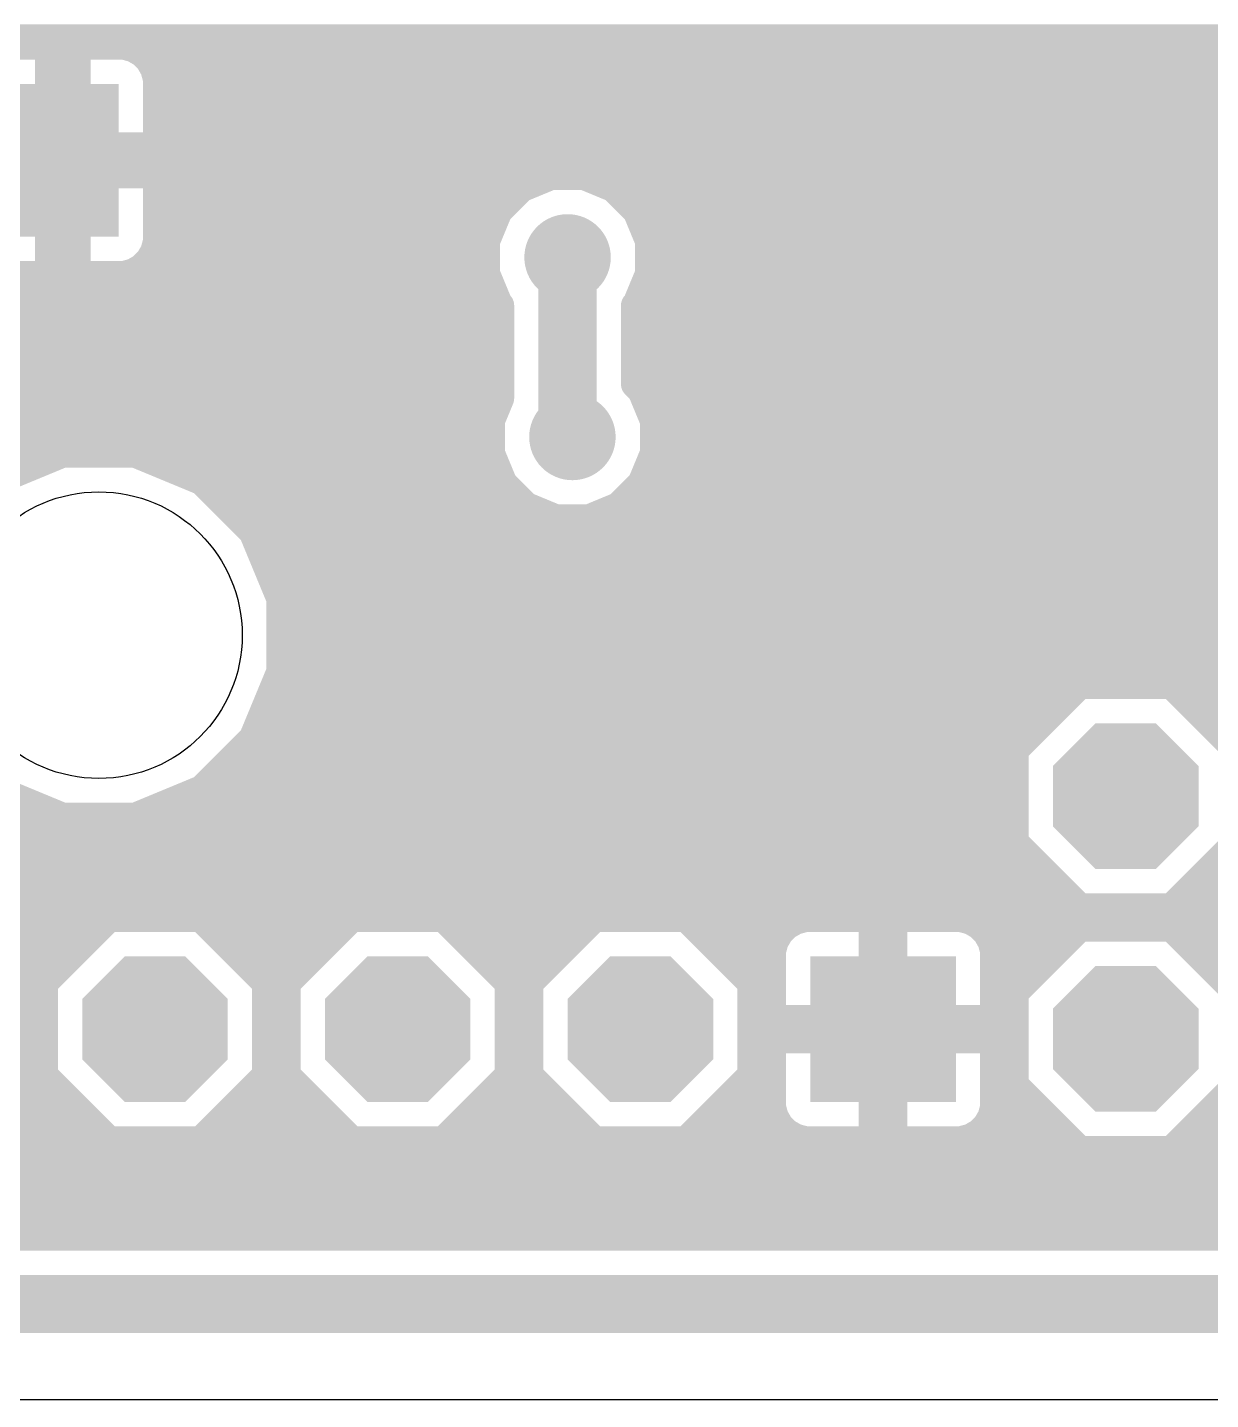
# Model space of a CAD drawing. Extents: x 0 to 81, y 1 to 51.1.
# Drawn here: x 23.25 to 35.63, y 1 to 15.36 of the extents above; entities that cross this region are included whole.
import ezdxf

# ---------------------------------------------------------------- set-up
doc = ezdxf.new("R2010")
doc.units = 0
for name, color, linetype in [('16', 175, 'CONTINUOUS'), ('17', 82, 'CONTINUOUS'), ('18', 82, 'CONTINUOUS'), ('20', 7, 'CONTINUOUS')]:
    doc.layers.add(name, color=color, linetype=linetype)

# ---------------------------------------------------------------- blocks, each defined once
blk = doc.blocks.new('OCTAGONP')
at = {"const_width": 0.5}
blk.add_lwpolyline([(-0.25, -0.1036), (-0.25, 0.1036), (-0.1036, 0.25), (0.1036, 0.25), (0.25, 0.1036), (0.25, -0.1036), (0.1036, -0.25), (-0.1036, -0.25), (-0.25, -0.1036), (-0.25, 0.1036)], dxfattribs=at)
blk = doc.blocks.new('RECT')
blk.add_solid([(-0.5, -0.5), (0.5, -0.5), (-0.5, 0.5), (0.5, 0.5)])
blk = doc.blocks.new('SQUAREP')
blk.add_solid([(-0.5, -0.5), (0.5, -0.5), (-0.5, 0.5), (0.5, 0.5)])
blk = doc.blocks.new('ROUNDV')
at = {"const_width": 0.5}
blk.add_lwpolyline([(0, -0.25, 1), (0, 0.25, 1), (0, -0.25)], format="xyb", dxfattribs=at)

msp = doc.modelspace()

# ---------------------------------------------------------------- linework, layer by layer
at = {"layer": '16'}
for points, const_width in [([(0.4064, 15.24), (36.5421, 15.24)], 0.3048), ([(23.4823, 15.1765), (22.9843, 15.1765)], 0.3048), ([(23.4823, 14.1097), (23.4823, 15.1765)], 0.3048), ([(24.2597, 15.1765), (23.7617, 15.1765)], 0.3048), ([(23.7617, 15.1765), (23.7617, 14.1097)], 0.3048), ([(24.3631, 15.1488), (24.2597, 15.1765)], 0.3048), ([(24.4557, 15.0953), (24.3631, 15.1488)], 0.3048), ([(24.5314, 15.0196), (24.4557, 15.0953)], 0.3048), ([(23.4823, 14.9352), (23.7617, 14.9352)], 0.3048), ([(24.5849, 14.927), (24.5314, 15.0196)], 0.3048), ([(24.5801, 14.9352), (36.7988, 14.9352)], 0.3048), ([(24.6126, 14.8236), (24.5849, 14.927)], 0.3048), ([(24.6126, 14.1097), (24.6126, 14.8236)], 0.3048), ([(23.4823, 14.6304), (23.7617, 14.6304)], 0.3048), ([(24.6126, 14.6304), (46.101, 14.6304)], 0.3048), ([(23.4823, 14.3256), (23.7617, 14.3256)], 0.3048), ([(24.6126, 14.3256), (46.0629, 14.3256)], 0.3048), ([(23.7617, 14.1097), (23.4823, 14.1097)], 0.3048), ([(23.7617, 13.8303), (23.7617, 14.1097)], 0.3048), ([(23.7617, 14.1097), (24.6126, 14.1097)], 0.3048), ([(23.7617, 14.0208), (46.1849, 14.0208)], 0.3048), ([(23.4823, 12.7635), (23.4823, 13.8303)], 0.3048), ([(23.4823, 13.8303), (23.7617, 13.8303)], 0.3048), ([(23.7617, 13.8303), (23.7617, 12.7635)], 0.3048), ([(24.6126, 13.8303), (23.7617, 13.8303)], 0.3048), ([(24.6126, 13.1164), (24.6126, 13.8303)], 0.3048), ([(28.7344, 13.8128), (28.4187, 13.6821)], 0.3048), ([(29.076, 13.8128), (28.7344, 13.8128)], 0.3048), ([(29.3917, 13.6821), (29.076, 13.8128)], 0.3048), ([(23.4823, 13.716), (23.7617, 13.716)], 0.3048), ([(24.6126, 13.716), (28.5007, 13.716)], 0.3048), ([(28.4187, 13.6821), (28.1771, 13.4405)], 0.3048), ([(29.3097, 13.716), (46.3216, 13.716)], 0.3048), ([(29.6333, 13.4405), (29.3917, 13.6821)], 0.3048), ([(23.4823, 13.4112), (23.7617, 13.4112)], 0.3048), ([(24.6126, 13.4112), (28.165, 13.4112)], 0.3048), ([(28.1771, 13.4405), (28.0464, 13.1248)], 0.3048), ([(29.764, 13.1248), (29.6333, 13.4405)], 0.3048), ([(29.6454, 13.4112), (46.3296, 13.4112)], 0.3048), ([(23.4823, 13.1064), (23.7617, 13.1064)], 0.3048), ([(24.5849, 13.013), (24.6126, 13.1164)], 0.3048), ([(24.6099, 13.1064), (28.0464, 13.1064)], 0.3048), ([(28.0464, 13.1248), (28.0464, 12.7832)], 0.3048), ([(28.9052, 11.1252), (28.9052, 12.954)], 0.6096), ([(29.764, 12.7832), (29.764, 13.1248)], 0.3048), ([(29.764, 13.1064), (46.3973, 13.1064)], 0.3048), ([(24.4557, 12.8447), (24.5314, 12.9204)], 0.3048), ([(24.5314, 12.9204), (24.5849, 13.013)], 0.3048), ([(23.4823, 12.8016), (23.7617, 12.8016)], 0.3048), ([(24.2597, 12.7635), (24.3631, 12.7912)], 0.3048), ([(24.3631, 12.7912), (24.4557, 12.8447)], 0.3048), ([(24.3811, 12.8016), (28.0464, 12.8016)], 0.3048), ([(28.0464, 12.7832), (28.1771, 12.4675)], 0.3048), ([(29.6333, 12.4675), (29.764, 12.7832)], 0.3048), ([(29.764, 12.8016), (46.654, 12.8016)], 0.3048), ([(22.9843, 12.7635), (23.4823, 12.7635)], 0.3048), ([(23.7617, 12.7635), (24.2597, 12.7635)], 0.3048), ([(21.0862, 12.4968), (28.165, 12.4968)], 0.3048), ([(29.6454, 12.4968), (54.3637, 12.4968)], 0.3048), ([(28.1771, 12.4675), (28.194, 12.4507)], 0.3048), ([(28.194, 12.4507), (28.194, 11.4789)], 0.3048), ([(29.6164, 12.4507), (29.6333, 12.4675)], 0.3048), ([(29.6164, 11.6285), (29.6164, 12.4507)], 0.3048), ([(7.4676, 12.192), (28.194, 12.192)], 0.3048), ([(29.6164, 12.192), (54.0589, 12.192)], 0.3048), ([(7.4436, 11.8872), (28.194, 11.8872)], 0.3048), ([(29.6164, 11.8872), (53.7541, 11.8872)], 0.3048), ([(29.6841, 11.5609), (29.6164, 11.6285)], 0.3048), ([(7.1388, 11.5824), (28.194, 11.5824)], 0.3048), ([(29.6625, 11.5824), (53.4493, 11.5824)], 0.3048), ([(29.8148, 11.2452), (29.6841, 11.5609)], 0.3048), ([(28.194, 11.4789), (28.0972, 11.2452)], 0.3048), ([(14.2292, 11.2776), (28.1106, 11.2776)], 0.3048), ([(28.0972, 11.2452), (28.0972, 10.9036)], 0.3048), ([(28.956, 11.0744), (28.9052, 11.1252)], 0.6096), ([(29.8014, 11.2776), (53.1445, 11.2776)], 0.3048), ([(29.8148, 10.9036), (29.8148, 11.2452)], 0.3048), ([(14.5644, 10.9728), (28.0972, 10.9728)], 0.3048), ([(23.6208, 10.9064), (22.9201, 10.6162)], 0.3048), ([(24.3792, 10.9064), (23.6208, 10.9064)], 0.3048), ([(25.0799, 10.6162), (24.3792, 10.9064)], 0.3048), ([(29.8148, 10.9728), (52.7203, 10.9728)], 0.3048), ([(28.0972, 10.9036), (28.2279, 10.5879)], 0.3048), ([(29.6841, 10.5879), (29.8148, 10.9036)], 0.3048), ([(24.9548, 10.668), (28.1948, 10.668)], 0.3048), ([(29.7172, 10.668), (52.3619, 10.668)], 0.3048), ([(25.6162, 10.0799), (25.0799, 10.6162)], 0.3048), ([(28.2279, 10.5879), (28.4695, 10.3463)], 0.3048), ([(29.4425, 10.3463), (29.6841, 10.5879)], 0.3048), ([(25.3329, 10.3632), (28.4527, 10.3632)], 0.3048), ([(28.4695, 10.3463), (28.7852, 10.2156)], 0.3048), ([(29.1268, 10.2156), (29.4425, 10.3463)], 0.3048), ([(29.4593, 10.3632), (52.2732, 10.3632)], 0.3048), ([(28.7852, 10.2156), (29.1268, 10.2156)], 0.3048), ([(25.9064, 9.3792), (25.6162, 10.0799)], 0.3048), ([(25.6251, 10.0584), (52.3198, 10.0584)], 0.3048), ([(25.7513, 9.7536), (52.5374, 9.7536)], 0.3048), ([(25.8776, 9.4488), (55.9054, 9.4488)], 0.3048), ([(25.9064, 8.6208), (25.9064, 9.3792)], 0.3048), ([(25.9064, 9.144), (55.9054, 9.144)], 0.3048), ([(25.9064, 8.8392), (55.9054, 8.8392)], 0.3048), ([(25.6162, 7.9201), (25.9064, 8.6208)], 0.3048), ([(25.8706, 8.5344), (55.9054, 8.5344)], 0.3048), ([(34.2632, 8.4836), (33.5788, 7.7992)], 0.3048), ([(35.2312, 8.4836), (34.2632, 8.4836)], 0.3048), ([(35.9156, 7.7992), (35.2312, 8.4836)], 0.3048), ([(25.7444, 8.2296), (34.0092, 8.2296)], 0.3048), ([(35.4852, 8.2296), (36.5492, 8.2296)], 0.3048), ([(25.0799, 7.3838), (25.6162, 7.9201)], 0.3048), ([(25.6181, 7.9248), (33.7044, 7.9248)], 0.3048), ([(33.5788, 7.7992), (33.5788, 6.8312)], 0.3048), ([(25.3161, 7.62), (33.5788, 7.62)], 0.3048), ([(22.9201, 7.3838), (23.6208, 7.0936)], 0.3048), ([(24.3792, 7.0936), (25.0799, 7.3838)], 0.3048), ([(24.9142, 7.3152), (33.5788, 7.3152)], 0.3048), ([(23.6208, 7.0936), (24.3792, 7.0936)], 0.3048), ([(15.4358, 7.0104), (33.5788, 7.0104)], 0.3048), ([(33.5788, 6.8312), (34.2632, 6.1468)], 0.3048), ([(35.2312, 6.1468), (35.9156, 6.8312)], 0.3048), ([(15.4827, 6.7056), (33.7044, 6.7056)], 0.3048), ([(15.6803, 6.4008), (34.0092, 6.4008)], 0.3048), ([(35.4852, 6.4008), (36.5492, 6.4008)], 0.3048), ([(15.748, 6.096), (65.5828, 6.096)], 0.3048), ([(24.1032, 6.0452), (23.4188, 5.3608)], 0.3048), ([(25.0712, 6.0452), (24.1032, 6.0452)], 0.3048), ([(25.7556, 5.3608), (25.0712, 6.0452)], 0.3048), ([(26.6432, 6.0452), (25.9588, 5.3608)], 0.3048), ([(27.6112, 6.0452), (26.6432, 6.0452)], 0.3048), ([(28.2956, 5.3608), (27.6112, 6.0452)], 0.3048), ([(29.1832, 6.0452), (28.4988, 5.3608)], 0.3048), ([(30.1512, 6.0452), (29.1832, 6.0452)], 0.3048), ([(30.8356, 5.3608), (30.1512, 6.0452)], 0.3048), ([(31.3917, 6.0452), (31.2883, 6.0175)], 0.3048), ([(32.1056, 6.0452), (31.3917, 6.0452)], 0.3048), ([(32.1056, 4.9784), (32.1056, 6.0452)], 0.3048), ([(33.0227, 6.0452), (32.3088, 6.0452)], 0.3048), ([(32.3088, 6.0452), (32.3088, 4.9784)], 0.3048), ([(33.1261, 6.0175), (33.0227, 6.0452)], 0.3048), ([(34.2632, 6.1468), (35.2312, 6.1468)], 0.3048), ([(31.12, 5.8883), (31.0665, 5.7957)], 0.3048), ([(31.1957, 5.964), (31.12, 5.8883)], 0.3048), ([(31.2883, 6.0175), (31.1957, 5.964)], 0.3048), ([(33.2187, 5.964), (33.1261, 6.0175)], 0.3048), ([(33.2944, 5.8883), (33.2187, 5.964)], 0.3048), ([(33.3479, 5.7957), (33.2944, 5.8883)], 0.3048), ([(34.2632, 5.9436), (33.5788, 5.2592)], 0.3048), ([(35.2312, 5.9436), (34.2632, 5.9436)], 0.3048), ([(35.9156, 5.2592), (35.2312, 5.9436)], 0.3048), ([(20.7118, 5.7912), (23.8492, 5.7912)], 0.3048), ([(25.3252, 5.7912), (26.3892, 5.7912)], 0.3048), ([(27.8652, 5.7912), (28.9292, 5.7912)], 0.3048), ([(30.4052, 5.7912), (31.0653, 5.7912)], 0.3048), ([(31.0665, 5.7957), (31.0388, 5.6923)], 0.3048), ([(32.1056, 5.7912), (32.3088, 5.7912)], 0.3048), ([(33.3756, 5.6923), (33.3479, 5.7957)], 0.3048), ([(33.3491, 5.7912), (34.1108, 5.7912)], 0.3048), ([(35.3836, 5.7912), (36.6508, 5.7912)], 0.3048), ([(31.0388, 5.6923), (31.0388, 4.9784)], 0.3048), ([(33.3756, 4.9784), (33.3756, 5.6923)], 0.3048), ([(20.9466, 5.4864), (23.5444, 5.4864)], 0.3048), ([(25.63, 5.4864), (26.0844, 5.4864)], 0.3048), ([(28.17, 5.4864), (28.6244, 5.4864)], 0.3048), ([(30.71, 5.4864), (31.0388, 5.4864)], 0.3048), ([(32.1056, 5.4864), (32.3088, 5.4864)], 0.3048), ([(33.3756, 5.4864), (33.806, 5.4864)], 0.3048), ([(35.6884, 5.4864), (36.346, 5.4864)], 0.3048), ([(23.4188, 5.3608), (23.4188, 4.3928)], 0.3048), ([(25.7556, 4.3928), (25.7556, 5.3608)], 0.3048), ([(25.9588, 5.3608), (25.9588, 4.3928)], 0.3048), ([(28.2956, 4.3928), (28.2956, 5.3608)], 0.3048), ([(28.4988, 5.3608), (28.4988, 4.3928)], 0.3048), ([(30.8356, 4.3928), (30.8356, 5.3608)], 0.3048), ([(20.9702, 5.1816), (23.4188, 5.1816)], 0.3048), ([(25.7556, 5.1816), (25.9588, 5.1816)], 0.3048), ([(28.2956, 5.1816), (28.4988, 5.1816)], 0.3048), ([(30.8356, 5.1816), (31.0388, 5.1816)], 0.3048), ([(32.1056, 5.1816), (32.3088, 5.1816)], 0.3048), ([(33.3756, 5.1816), (33.5788, 5.1816)], 0.3048), ([(33.5788, 5.2592), (33.5788, 4.2912)], 0.3048), ([(21.1283, 4.8768), (23.4188, 4.8768)], 0.3048), ([(25.7556, 4.8768), (25.9588, 4.8768)], 0.3048), ([(28.2956, 4.8768), (28.4988, 4.8768)], 0.3048), ([(30.8356, 4.8768), (32.1056, 4.8768)], 0.3048), ([(31.0388, 4.9784), (32.1056, 4.9784)], 0.3048), ([(32.3088, 4.9784), (32.1056, 4.9784)], 0.3048), ([(32.1056, 4.9784), (32.1056, 4.7752)], 0.3048), ([(32.3088, 4.7752), (32.3088, 4.9784)], 0.3048), ([(32.3088, 4.9784), (33.3756, 4.9784)], 0.3048), ([(32.3088, 4.8768), (33.5788, 4.8768)], 0.3048), ([(32.1056, 4.7752), (31.0388, 4.7752)], 0.3048), ([(31.0388, 4.7752), (31.0388, 4.0613)], 0.3048), ([(32.1056, 3.7084), (32.1056, 4.7752)], 0.3048), ([(32.1056, 4.7752), (32.3088, 4.7752)], 0.3048), ([(32.3088, 4.7752), (32.3088, 3.7084)], 0.3048), ([(33.3756, 4.7752), (32.3088, 4.7752)], 0.3048), ([(33.3756, 4.0613), (33.3756, 4.7752)], 0.3048), ([(21.1283, 4.572), (23.4188, 4.572)], 0.3048), ([(25.7556, 4.572), (25.9588, 4.572)], 0.3048), ([(28.2956, 4.572), (28.4988, 4.572)], 0.3048), ([(30.8356, 4.572), (31.0388, 4.572)], 0.3048), ([(32.1056, 4.572), (32.3088, 4.572)], 0.3048), ([(33.3756, 4.572), (33.5788, 4.572)], 0.3048), ([(23.4188, 4.3928), (24.1032, 3.7084)], 0.3048), ([(25.0712, 3.7084), (25.7556, 4.3928)], 0.3048), ([(25.9588, 4.3928), (26.6432, 3.7084)], 0.3048), ([(27.6112, 3.7084), (28.2956, 4.3928)], 0.3048), ([(28.4988, 4.3928), (29.1832, 3.7084)], 0.3048), ([(30.1512, 3.7084), (30.8356, 4.3928)], 0.3048), ([(20.9702, 4.2672), (23.5444, 4.2672)], 0.3048), ([(25.63, 4.2672), (26.0844, 4.2672)], 0.3048), ([(28.17, 4.2672), (28.6244, 4.2672)], 0.3048), ([(30.71, 4.2672), (31.0388, 4.2672)], 0.3048), ([(32.1056, 4.2672), (32.3088, 4.2672)], 0.3048), ([(33.3756, 4.2672), (33.6028, 4.2672)], 0.3048), ([(33.5788, 4.2912), (34.2632, 3.6068)], 0.3048), ([(35.2312, 3.6068), (35.9156, 4.2912)], 0.3048), ([(31.0388, 4.0613), (31.0665, 3.9579)], 0.3048), ([(33.3479, 3.9579), (33.3756, 4.0613)], 0.3048), ([(20.9466, 3.9624), (23.8492, 3.9624)], 0.3048), ([(25.3252, 3.9624), (26.3892, 3.9624)], 0.3048), ([(27.8652, 3.9624), (28.9292, 3.9624)], 0.3048), ([(30.4052, 3.9624), (31.0653, 3.9624)], 0.3048), ([(31.0665, 3.9579), (31.12, 3.8653)], 0.3048), ([(32.1056, 3.9624), (32.3088, 3.9624)], 0.3048), ([(33.2944, 3.8653), (33.3479, 3.9579)], 0.3048), ([(33.3491, 3.9624), (33.9076, 3.9624)], 0.3048), ([(35.5868, 3.9624), (36.4476, 3.9624)], 0.3048), ([(31.12, 3.8653), (31.1957, 3.7896)], 0.3048), ([(31.1957, 3.7896), (31.2883, 3.7361)], 0.3048), ([(31.2883, 3.7361), (31.3917, 3.7084)], 0.3048), ([(33.0227, 3.7084), (33.1261, 3.7361)], 0.3048), ([(33.1261, 3.7361), (33.2187, 3.7896)], 0.3048), ([(33.2187, 3.7896), (33.2944, 3.8653)], 0.3048), ([(20.9466, 3.6576), (34.2124, 3.6576)], 0.3048), ([(24.1032, 3.7084), (25.0712, 3.7084)], 0.3048), ([(26.6432, 3.7084), (27.6112, 3.7084)], 0.3048), ([(29.1832, 3.7084), (30.1512, 3.7084)], 0.3048), ([(31.3917, 3.7084), (32.1056, 3.7084)], 0.3048), ([(32.3088, 3.7084), (33.0227, 3.7084)], 0.3048), ([(34.2632, 3.6068), (35.2312, 3.6068)], 0.3048), ([(35.282, 3.6576), (36.7524, 3.6576)], 0.3048), ([(14.5748, 3.3528), (49.276, 3.3528)], 0.3048), ([(14.5288, 3.048), (49.276, 3.048)], 0.3048), ([(14.5288, 2.7432), (49.276, 2.7432)], 0.3048), ([(49.276, 2.7112), (14.5288, 2.7112)], 0.3048), ([(49.9872, 2), (13.4112, 2)], 0.6096)]:
    msp.add_lwpolyline(points, dxfattribs=dict(at, const_width=const_width))
for points, const_width in [([(23.5585, 15.1765, 1), (23.4061, 15.1765)], 0.1524), ([(23.4823, 15.1003, 1), (23.4823, 15.2527)], 0.1524), ([(23.7617, 15.2527, 1), (23.7617, 15.1003)], 0.1524), ([(23.8379, 15.1765, 1), (23.6855, 15.1765)], 0.1524), ([(24.2794, 15.2501, 1), (24.24, 15.1029)], 0.1524), ([(24.2597, 15.1003, 1), (24.2597, 15.2527)], 0.1524), ([(24.4012, 15.2148, 1), (24.325, 15.0828)], 0.1524), ([(24.3433, 15.0752, 1), (24.3828, 15.2224)], 0.1524), ([(24.5096, 15.1492, 1), (24.4019, 15.0414)], 0.1524), ([(24.4176, 15.0293, 1), (24.4938, 15.1613)], 0.1524), ([(23.4823, 15.0114, 1), (23.4823, 14.859)], 0.1524), ([(23.7617, 14.859, 1), (23.7617, 15.0114)], 0.1524), ([(24.5974, 15.0577, 1), (24.4654, 14.9815)], 0.1524), ([(24.4775, 14.9658, 1), (24.5853, 15.0735)], 0.1524), ([(24.5801, 15.0114, 1), (24.5801, 14.859)], 0.1524), ([(24.6585, 14.9467, 1), (24.5113, 14.9072)], 0.1524), ([(24.5189, 14.8889, 1), (24.6509, 14.9651)], 0.1524), ([(24.6888, 14.8236, 1), (24.5364, 14.8236)], 0.1524), ([(24.539, 14.8039, 1), (24.6862, 14.8433)], 0.1524), ([(23.4823, 14.7066, 1), (23.4823, 14.5542)], 0.1524), ([(23.7617, 14.5542, 1), (23.7617, 14.7066)], 0.1524), ([(24.6126, 14.7066, 1), (24.6126, 14.5542)], 0.1524), ([(23.4823, 14.4018, 1), (23.4823, 14.2494)], 0.1524), ([(23.7617, 14.2494, 1), (23.7617, 14.4018)], 0.1524), ([(24.6126, 14.4018, 1), (24.6126, 14.2494)], 0.1524), ([(23.4823, 14.1859, 1), (23.4823, 14.0335)], 0.1524), ([(23.8379, 14.1097, 1), (23.6855, 14.1097)], 0.1524), ([(23.7617, 14.1859, 1), (23.7617, 14.0335)], 0.1524), ([(23.7617, 14.0335, 1), (23.7617, 14.1859)], 0.1524), ([(24.6126, 14.0335, 1), (24.6126, 14.1859)], 0.1524), ([(23.4061, 14.1097, 1), (23.5585, 14.1097)], 0.1524), ([(23.6855, 14.1097, 1), (23.8379, 14.1097)], 0.1524), ([(23.7617, 14.097, 1), (23.7617, 13.9446)], 0.1524), ([(24.5364, 14.1097, 1), (24.6888, 14.1097)], 0.1524), ([(23.5585, 13.8303, 1), (23.4061, 13.8303)], 0.1524), ([(23.4823, 13.9065, 1), (23.4823, 13.7541)], 0.1524), ([(23.8379, 13.8303, 1), (23.6855, 13.8303)], 0.1524), ([(23.7617, 13.9065, 1), (23.7617, 13.7541)], 0.1524), ([(23.7617, 13.7541, 1), (23.7617, 13.9065)], 0.1524), ([(24.6888, 13.8303, 1), (24.5364, 13.8303)], 0.1524), ([(24.6126, 13.7541, 1), (24.6126, 13.9065)], 0.1524), ([(28.7344, 13.889, 1), (28.7344, 13.7366)], 0.1524), ([(28.7635, 13.7424, 1), (28.7052, 13.8832)], 0.1524), ([(29.1052, 13.8832, 1), (29.0469, 13.7424)], 0.1524), ([(29.076, 13.7366, 1), (29.076, 13.889)], 0.1524), ([(23.4823, 13.7922, 1), (23.4823, 13.6398)], 0.1524), ([(23.6855, 13.8303, 1), (23.8379, 13.8303)], 0.1524), ([(23.7617, 13.6398, 1), (23.7617, 13.7922)], 0.1524), ([(24.6126, 13.7922, 1), (24.6126, 13.6398)], 0.1524), ([(28.3896, 13.7525, 1), (28.4479, 13.6117)], 0.1524), ([(28.4726, 13.6282, 1), (28.3648, 13.7359)], 0.1524), ([(28.5007, 13.6398, 1), (28.5007, 13.7922)], 0.1524), ([(29.3097, 13.7922, 1), (29.3097, 13.6398)], 0.1524), ([(29.4456, 13.7359, 1), (29.3378, 13.6282)], 0.1524), ([(29.3625, 13.6117, 1), (29.4208, 13.7525)], 0.1524), ([(23.4823, 13.4874, 1), (23.4823, 13.335)], 0.1524), ([(23.7617, 13.335, 1), (23.7617, 13.4874)], 0.1524), ([(24.6126, 13.4874, 1), (24.6126, 13.335)], 0.1524), ([(28.1233, 13.4944, 1), (28.231, 13.3866)], 0.1524), ([(28.2475, 13.4113, 1), (28.1067, 13.4696)], 0.1524), ([(28.165, 13.335, 1), (28.165, 13.4874)], 0.1524), ([(29.7037, 13.4696, 1), (29.5629, 13.4113)], 0.1524), ([(29.6454, 13.4874, 1), (29.6454, 13.335)], 0.1524), ([(29.5794, 13.3866, 1), (29.6871, 13.4944)], 0.1524), ([(23.4823, 13.1826, 1), (23.4823, 13.0302)], 0.1524), ([(23.7617, 13.0302, 1), (23.7617, 13.1826)], 0.1524), ([(24.6099, 13.1826, 1), (24.6099, 13.0302)], 0.1524), ([(24.6862, 13.0967, 1), (24.539, 13.1361)], 0.1524), ([(28.1226, 13.1248, 1), (27.9702, 13.1248)], 0.1524), ([(27.976, 13.154, 1), (28.1168, 13.0957)], 0.1524), ([(28.0464, 13.0302, 1), (28.0464, 13.1826)], 0.1524), ([(29.0576, 12.954, 1), (28.7528, 12.954)], 0.3048), ([(29.8402, 13.1248, 1), (29.6878, 13.1248)], 0.1524), ([(29.764, 13.1826, 1), (29.764, 13.0302)], 0.1524), ([(29.6936, 13.0957, 1), (29.8344, 13.154)], 0.1524), ([(24.5853, 12.8665, 1), (24.4775, 12.9742)], 0.1524), ([(24.5113, 13.0328, 1), (24.6585, 12.9933)], 0.1524), ([(24.6509, 12.9749, 1), (24.5189, 13.0511)], 0.1524), ([(24.5364, 13.1164, 1), (24.6888, 13.1164)], 0.1524), ([(23.4823, 12.8778, 1), (23.4823, 12.7254)], 0.1524), ([(23.7617, 12.7254, 1), (23.7617, 12.8778)], 0.1524), ([(24.325, 12.8572, 1), (24.4012, 12.7252)], 0.1524), ([(24.3811, 12.8778, 1), (24.3811, 12.7254)], 0.1524), ([(24.3828, 12.7176, 1), (24.3433, 12.8648)], 0.1524), ([(24.4019, 12.8986, 1), (24.5096, 12.7908)], 0.1524), ([(24.4938, 12.7787, 1), (24.4176, 12.9107)], 0.1524), ([(24.4654, 12.9585, 1), (24.5974, 12.8823)], 0.1524), ([(28.1168, 12.8123, 1), (27.976, 12.754)], 0.1524), ([(28.0464, 12.7254, 1), (28.0464, 12.8778)], 0.1524), ([(29.764, 12.8778, 1), (29.764, 12.7254)], 0.1524), ([(29.8344, 12.754, 1), (29.6936, 12.8123)], 0.1524), ([(23.4061, 12.7635, 1), (23.5585, 12.7635)], 0.1524), ([(23.4823, 12.6873, 1), (23.4823, 12.8397)], 0.1524), ([(23.7617, 12.8397, 1), (23.7617, 12.6873)], 0.1524), ([(23.6855, 12.7635, 1), (23.8379, 12.7635)], 0.1524), ([(24.24, 12.8371, 1), (24.2794, 12.6899)], 0.1524), ([(24.2597, 12.6873, 1), (24.2597, 12.8397)], 0.1524), ([(27.9702, 12.7832, 1), (28.1226, 12.7832)], 0.1524), ([(29.6878, 12.7832, 1), (29.8402, 12.7832)], 0.1524), ([(28.165, 12.4206, 1), (28.165, 12.573)], 0.1524), ([(29.6454, 12.573, 1), (29.6454, 12.4206)], 0.1524), ([(28.231, 12.5214, 1), (28.1233, 12.4136)], 0.1524), ([(28.1067, 12.4384, 1), (28.2475, 12.4967)], 0.1524), ([(28.2702, 12.4507, 1), (28.1178, 12.4507)], 0.1524), ([(28.1401, 12.3968, 1), (28.2479, 12.5046)], 0.1524), ([(29.6926, 12.4507, 1), (29.5402, 12.4507)], 0.1524), ([(29.5625, 12.5046, 1), (29.6703, 12.3968)], 0.1524), ([(29.5629, 12.4967, 1), (29.7037, 12.4384)], 0.1524), ([(29.6871, 12.4136, 1), (29.5794, 12.5214)], 0.1524), ([(28.194, 12.1158, 1), (28.194, 12.2682)], 0.1524), ([(29.6164, 12.2682, 1), (29.6164, 12.1158)], 0.1524), ([(28.194, 11.811, 1), (28.194, 11.9634)], 0.1524), ([(29.6164, 11.9634, 1), (29.6164, 11.811)], 0.1524), ([(29.6703, 11.6824, 1), (29.5625, 11.5746)], 0.1524), ([(28.194, 11.5062, 1), (28.194, 11.6586)], 0.1524), ([(29.5402, 11.6285, 1), (29.6926, 11.6285)], 0.1524), ([(29.6625, 11.6586, 1), (29.6625, 11.5062)], 0.1524), ([(29.7545, 11.59, 1), (29.6137, 11.5317)], 0.1524), ([(29.6302, 11.507, 1), (29.7379, 11.6148)], 0.1524), ([(28.1178, 11.4789, 1), (28.2702, 11.4789)], 0.1524), ([(28.2644, 11.4498, 1), (28.1236, 11.5081)], 0.1524), ([(28.1734, 11.2452, 1), (28.021, 11.2452)], 0.1524), ([(28.0268, 11.2744, 1), (28.1676, 11.2161)], 0.1524), ([(28.1106, 11.2014, 1), (28.1106, 11.3538)], 0.1524), ([(29.013, 11.233, 1), (28.7974, 11.0174)], 0.3048), ([(29.8014, 11.3538, 1), (29.8014, 11.2014)], 0.1524), ([(29.891, 11.2452, 1), (29.7386, 11.2452)], 0.1524), ([(29.7444, 11.2161, 1), (29.8852, 11.2744)], 0.1524), ([(28.7528, 11.1252, 1), (29.0576, 11.1252)], 0.3048), ([(28.8482, 10.9666, 1), (29.0638, 11.1822)], 0.3048), ([(23.6208, 10.9826, 1), (23.6208, 10.8302)], 0.1524), ([(23.65, 10.836, 1), (23.5916, 10.9768)], 0.1524), ([(24.4084, 10.9768, 1), (24.35, 10.836)], 0.1524), ([(24.3792, 10.8302, 1), (24.3792, 10.9826)], 0.1524), ([(28.0972, 10.8966, 1), (28.0972, 11.049)], 0.1524), ([(29.8148, 11.049, 1), (29.8148, 10.8966)], 0.1524), ([(28.1676, 10.9327, 1), (28.0268, 10.8744)], 0.1524), ([(28.021, 10.9036, 1), (28.1734, 10.9036)], 0.1524), ([(29.7386, 10.9036, 1), (29.891, 10.9036)], 0.1524), ([(29.8852, 10.8744, 1), (29.7444, 10.9327)], 0.1524), ([(24.9548, 10.7442, 1), (24.9548, 10.5918)], 0.1524), ([(28.1948, 10.5918, 1), (28.1948, 10.7442)], 0.1524), ([(29.7172, 10.7442, 1), (29.7172, 10.5918)], 0.1524), ([(25.1338, 10.67, 1), (25.026, 10.5623)], 0.1524), ([(25.0507, 10.5458, 1), (25.109, 10.6866)], 0.1524), ([(28.2818, 10.6418, 1), (28.1741, 10.534)], 0.1524), ([(28.1575, 10.5588, 1), (28.2983, 10.6171)], 0.1524), ([(29.6137, 10.6171, 1), (29.7545, 10.5588)], 0.1524), ([(29.7379, 10.534, 1), (29.6302, 10.6418)], 0.1524), ([(25.3329, 10.4394, 1), (25.3329, 10.287)], 0.1524), ([(28.4987, 10.4167, 1), (28.4404, 10.2759)], 0.1524), ([(28.4527, 10.287, 1), (28.4527, 10.4394)], 0.1524), ([(29.4593, 10.4394, 1), (29.4593, 10.287)], 0.1524), ([(29.4716, 10.2759, 1), (29.4133, 10.4167)], 0.1524), ([(28.4156, 10.2925, 1), (28.5234, 10.4002)], 0.1524), ([(28.7852, 10.2918, 1), (28.7852, 10.1394)], 0.1524), ([(28.756, 10.1452, 1), (28.8143, 10.286)], 0.1524), ([(29.0977, 10.286, 1), (29.156, 10.1452)], 0.1524), ([(29.1268, 10.1394, 1), (29.1268, 10.2918)], 0.1524), ([(29.3886, 10.4002, 1), (29.4964, 10.2925)], 0.1524), ([(25.6866, 10.109, 1), (25.5458, 10.0507)], 0.1524), ([(25.6251, 10.1346, 1), (25.6251, 9.9822)], 0.1524), ([(25.5623, 10.026, 1), (25.67, 10.1338)], 0.1524), ([(25.7513, 9.8298, 1), (25.7513, 9.6774)], 0.1524), ([(25.8776, 9.525, 1), (25.8776, 9.3726)], 0.1524), ([(25.9826, 9.3792, 1), (25.8302, 9.3792)], 0.1524), ([(25.836, 9.35, 1), (25.9768, 9.4084)], 0.1524), ([(25.9064, 9.2202, 1), (25.9064, 9.0678)], 0.1524), ([(25.9064, 8.9154, 1), (25.9064, 8.763)], 0.1524), ([(25.9768, 8.5916, 1), (25.836, 8.65)], 0.1524), ([(25.8706, 8.6106, 1), (25.8706, 8.4582)], 0.1524), ([(25.8302, 8.6208, 1), (25.9826, 8.6208)], 0.1524), ([(34.2632, 8.5598, 1), (34.2632, 8.4074)], 0.1524), ([(34.3171, 8.4297, 1), (34.2093, 8.5375)], 0.1524), ([(35.285, 8.5375, 1), (35.1773, 8.4297)], 0.1524), ([(35.2312, 8.4074, 1), (35.2312, 8.5598)], 0.1524), ([(25.7444, 8.3058, 1), (25.7444, 8.1534)], 0.1524), ([(34.0092, 8.1534, 1), (34.0092, 8.3058)], 0.1524), ([(35.4852, 8.3058, 1), (35.4852, 8.1534)], 0.1524), ([(25.6181, 8.001, 1), (25.6181, 7.8486)], 0.1524), ([(25.67, 7.8662, 1), (25.5623, 7.974)], 0.1524), ([(33.7044, 7.8486, 1), (33.7044, 8.001)], 0.1524), ([(25.5458, 7.9493, 1), (25.6866, 7.8909)], 0.1524), ([(33.655, 7.7992, 1), (33.5026, 7.7992)], 0.1524), ([(33.5249, 7.853, 1), (33.6327, 7.7453)], 0.1524), ([(25.3161, 7.6962, 1), (25.3161, 7.5438)], 0.1524), ([(33.5788, 7.5438, 1), (33.5788, 7.6962)], 0.1524), ([(24.9142, 7.3914, 1), (24.9142, 7.239)], 0.1524), ([(25.026, 7.4377, 1), (25.1338, 7.3299)], 0.1524), ([(25.109, 7.3134, 1), (25.0507, 7.4542)], 0.1524), ([(33.5788, 7.239, 1), (33.5788, 7.3914)], 0.1524), ([(23.6208, 7.1698, 1), (23.6208, 7.0174)], 0.1524), ([(23.5916, 7.0232, 1), (23.65, 7.164)], 0.1524), ([(24.35, 7.164, 1), (24.4084, 7.0232)], 0.1524), ([(24.3792, 7.0174, 1), (24.3792, 7.1698)], 0.1524), ([(33.5788, 6.9342, 1), (33.5788, 7.0866)], 0.1524), ([(33.6327, 6.8851, 1), (33.5249, 6.7773)], 0.1524), ([(33.5026, 6.8312, 1), (33.655, 6.8312)], 0.1524), ([(33.7044, 6.6294, 1), (33.7044, 6.7818)], 0.1524), ([(34.0092, 6.3246, 1), (34.0092, 6.477)], 0.1524), ([(35.4852, 6.477, 1), (35.4852, 6.3246)], 0.1524), ([(24.1032, 6.1214, 1), (24.1032, 5.969)], 0.1524), ([(24.1571, 5.9913, 1), (24.0493, 6.0991)], 0.1524), ([(25.125, 6.0991, 1), (25.0173, 5.9913)], 0.1524), ([(25.0712, 5.969, 1), (25.0712, 6.1214)], 0.1524), ([(26.6432, 6.1214, 1), (26.6432, 5.969)], 0.1524), ([(26.6971, 5.9913, 1), (26.5893, 6.0991)], 0.1524), ([(27.665, 6.0991, 1), (27.5573, 5.9913)], 0.1524), ([(27.6112, 5.969, 1), (27.6112, 6.1214)], 0.1524), ([(29.1832, 6.1214, 1), (29.1832, 5.969)], 0.1524), ([(29.2371, 5.9913, 1), (29.1293, 6.0991)], 0.1524), ([(30.205, 6.0991, 1), (30.0973, 5.9913)], 0.1524), ([(30.1512, 5.969, 1), (30.1512, 6.1214)], 0.1524), ([(31.3917, 6.1214, 1), (31.3917, 5.969)], 0.1524), ([(31.4114, 5.9716, 1), (31.372, 6.1188)], 0.1524), ([(32.1818, 6.0452, 1), (32.0294, 6.0452)], 0.1524), ([(32.1056, 5.969, 1), (32.1056, 6.1214)], 0.1524), ([(32.3088, 6.1214, 1), (32.3088, 5.969)], 0.1524), ([(32.385, 6.0452, 1), (32.2326, 6.0452)], 0.1524), ([(33.0424, 6.1188, 1), (33.003, 5.9716)], 0.1524), ([(33.0227, 5.969, 1), (33.0227, 6.1214)], 0.1524), ([(34.2632, 6.223, 1), (34.2632, 6.0706)], 0.1524), ([(34.2093, 6.0929, 1), (34.3171, 6.2007)], 0.1524), ([(35.1773, 6.2007, 1), (35.285, 6.0929)], 0.1524), ([(35.2312, 6.0706, 1), (35.2312, 6.223)], 0.1524), ([(31.186, 5.8502, 1), (31.054, 5.9264)], 0.1524), ([(31.1576, 6.03, 1), (31.2338, 5.898)], 0.1524), ([(31.2495, 5.9101, 1), (31.1418, 6.0179)], 0.1524), ([(31.2686, 6.0911, 1), (31.3081, 5.9439)], 0.1524), ([(31.3264, 5.9515, 1), (31.2502, 6.0835)], 0.1524), ([(33.1642, 6.0835, 1), (33.088, 5.9515)], 0.1524), ([(33.1063, 5.9439, 1), (33.1458, 6.0911)], 0.1524), ([(33.2726, 6.0179, 1), (33.1649, 5.9101)], 0.1524), ([(33.1806, 5.898, 1), (33.2568, 6.03)], 0.1524), ([(33.3604, 5.9264, 1), (33.2284, 5.8502)], 0.1524), ([(34.2632, 6.0198, 1), (34.2632, 5.8674)], 0.1524), ([(34.3171, 5.8897, 1), (34.2093, 5.9975)], 0.1524), ([(35.285, 5.9975, 1), (35.1773, 5.8897)], 0.1524), ([(35.2312, 5.8674, 1), (35.2312, 6.0198)], 0.1524), ([(23.8492, 5.715, 1), (23.8492, 5.8674)], 0.1524), ([(25.3252, 5.8674, 1), (25.3252, 5.715)], 0.1524), ([(26.3892, 5.715, 1), (26.3892, 5.8674)], 0.1524), ([(27.8652, 5.8674, 1), (27.8652, 5.715)], 0.1524), ([(28.9292, 5.715, 1), (28.9292, 5.8674)], 0.1524), ([(30.4052, 5.8674, 1), (30.4052, 5.715)], 0.1524), ([(31.0005, 5.8338, 1), (31.1325, 5.7576)], 0.1524), ([(31.1401, 5.7759, 1), (30.9929, 5.8154)], 0.1524), ([(31.0661, 5.9422, 1), (31.1739, 5.8345)], 0.1524), ([(31.0653, 5.715, 1), (31.0653, 5.8674)], 0.1524), ([(32.1056, 5.8674, 1), (32.1056, 5.715)], 0.1524), ([(32.3088, 5.715, 1), (32.3088, 5.8674)], 0.1524), ([(33.2405, 5.8345, 1), (33.3483, 5.9422)], 0.1524), ([(33.4215, 5.8154, 1), (33.2743, 5.7759)], 0.1524), ([(33.3491, 5.8674, 1), (33.3491, 5.715)], 0.1524), ([(33.2819, 5.7576, 1), (33.4139, 5.8338)], 0.1524), ([(34.1108, 5.715, 1), (34.1108, 5.8674)], 0.1524), ([(35.3836, 5.8674, 1), (35.3836, 5.715)], 0.1524), ([(31.115, 5.6923, 1), (30.9626, 5.6923)], 0.1524), ([(30.9652, 5.712, 1), (31.1124, 5.6726)], 0.1524), ([(33.4518, 5.6923, 1), (33.2994, 5.6923)], 0.1524), ([(33.302, 5.6726, 1), (33.4492, 5.712)], 0.1524), ([(23.5444, 5.4102, 1), (23.5444, 5.5626)], 0.1524), ([(25.63, 5.5626, 1), (25.63, 5.4102)], 0.1524), ([(26.0844, 5.4102, 1), (26.0844, 5.5626)], 0.1524), ([(28.17, 5.5626, 1), (28.17, 5.4102)], 0.1524), ([(28.6244, 5.4102, 1), (28.6244, 5.5626)], 0.1524), ([(30.71, 5.5626, 1), (30.71, 5.4102)], 0.1524), ([(31.0388, 5.4102, 1), (31.0388, 5.5626)], 0.1524), ([(32.1056, 5.5626, 1), (32.1056, 5.4102)], 0.1524), ([(32.3088, 5.4102, 1), (32.3088, 5.5626)], 0.1524), ([(33.3756, 5.5626, 1), (33.3756, 5.4102)], 0.1524), ([(33.806, 5.4102, 1), (33.806, 5.5626)], 0.1524), ([(35.6884, 5.5626, 1), (35.6884, 5.4102)], 0.1524), ([(23.495, 5.3608, 1), (23.3426, 5.3608)], 0.1524), ([(23.3649, 5.4146, 1), (23.4727, 5.3069)], 0.1524), ([(25.8318, 5.3608, 1), (25.6794, 5.3608)], 0.1524), ([(25.7017, 5.3069, 1), (25.8095, 5.4146)], 0.1524), ([(26.035, 5.3608, 1), (25.8826, 5.3608)], 0.1524), ([(25.9049, 5.4146, 1), (26.0127, 5.3069)], 0.1524), ([(28.3718, 5.3608, 1), (28.2194, 5.3608)], 0.1524), ([(28.2417, 5.3069, 1), (28.3495, 5.4146)], 0.1524), ([(28.575, 5.3608, 1), (28.4226, 5.3608)], 0.1524), ([(28.4449, 5.4146, 1), (28.5527, 5.3069)], 0.1524), ([(30.9118, 5.3608, 1), (30.7594, 5.3608)], 0.1524), ([(30.7817, 5.3069, 1), (30.8895, 5.4146)], 0.1524), ([(23.4188, 5.1054, 1), (23.4188, 5.2578)], 0.1524), ([(25.7556, 5.2578, 1), (25.7556, 5.1054)], 0.1524), ([(25.9588, 5.1054, 1), (25.9588, 5.2578)], 0.1524), ([(28.2956, 5.2578, 1), (28.2956, 5.1054)], 0.1524), ([(28.4988, 5.1054, 1), (28.4988, 5.2578)], 0.1524), ([(30.8356, 5.2578, 1), (30.8356, 5.1054)], 0.1524), ([(31.0388, 5.1054, 1), (31.0388, 5.2578)], 0.1524), ([(32.1056, 5.2578, 1), (32.1056, 5.1054)], 0.1524), ([(32.3088, 5.1054, 1), (32.3088, 5.2578)], 0.1524), ([(33.3756, 5.2578, 1), (33.3756, 5.1054)], 0.1524), ([(33.655, 5.2592, 1), (33.5026, 5.2592)], 0.1524), ([(33.5249, 5.313, 1), (33.6327, 5.2053)], 0.1524), ([(33.5788, 5.1054, 1), (33.5788, 5.2578)], 0.1524), ([(23.4188, 4.8006, 1), (23.4188, 4.953)], 0.1524), ([(25.7556, 4.953, 1), (25.7556, 4.8006)], 0.1524), ([(25.9588, 4.8006, 1), (25.9588, 4.953)], 0.1524), ([(28.2956, 4.953, 1), (28.2956, 4.8006)], 0.1524), ([(28.4988, 4.8006, 1), (28.4988, 4.953)], 0.1524), ([(30.8356, 4.953, 1), (30.8356, 4.8006)], 0.1524), ([(31.0388, 5.0546, 1), (31.0388, 4.9022)], 0.1524), ([(30.9626, 4.9784, 1), (31.115, 4.9784)], 0.1524), ([(32.1056, 5.0546, 1), (32.1056, 4.9022)], 0.1524), ([(32.1818, 4.9784, 1), (32.0294, 4.9784)], 0.1524), ([(32.0294, 4.9784, 1), (32.1818, 4.9784)], 0.1524), ([(32.1056, 4.9022, 1), (32.1056, 5.0546)], 0.1524), ([(32.1056, 4.8006, 1), (32.1056, 4.953)], 0.1524), ([(32.385, 4.9784, 1), (32.2326, 4.9784)], 0.1524), ([(32.3088, 5.0546, 1), (32.3088, 4.9022)], 0.1524), ([(32.2326, 4.9784, 1), (32.385, 4.9784)], 0.1524), ([(32.3088, 4.953, 1), (32.3088, 4.8006)], 0.1524), ([(32.3088, 4.9022, 1), (32.3088, 5.0546)], 0.1524), ([(33.2994, 4.9784, 1), (33.4518, 4.9784)], 0.1524), ([(33.3756, 4.9022, 1), (33.3756, 5.0546)], 0.1524), ([(33.5788, 4.8006, 1), (33.5788, 4.953)], 0.1524), ([(31.0388, 4.8514, 1), (31.0388, 4.699)], 0.1524), ([(31.115, 4.7752, 1), (30.9626, 4.7752)], 0.1524), ([(32.1818, 4.7752, 1), (32.0294, 4.7752)], 0.1524), ([(32.1056, 4.8514, 1), (32.1056, 4.699)], 0.1524), ([(32.1056, 4.699, 1), (32.1056, 4.8514)], 0.1524), ([(32.385, 4.7752, 1), (32.2326, 4.7752)], 0.1524), ([(32.3088, 4.8514, 1), (32.3088, 4.699)], 0.1524), ([(32.3088, 4.699, 1), (32.3088, 4.8514)], 0.1524), ([(33.4518, 4.7752, 1), (33.2994, 4.7752)], 0.1524), ([(33.3756, 4.699, 1), (33.3756, 4.8514)], 0.1524), ([(32.0294, 4.7752, 1), (32.1818, 4.7752)], 0.1524), ([(32.2326, 4.7752, 1), (32.385, 4.7752)], 0.1524), ([(23.4188, 4.4958, 1), (23.4188, 4.6482)], 0.1524), ([(25.7556, 4.6482, 1), (25.7556, 4.4958)], 0.1524), ([(25.9588, 4.4958, 1), (25.9588, 4.6482)], 0.1524), ([(28.2956, 4.6482, 1), (28.2956, 4.4958)], 0.1524), ([(28.4988, 4.4958, 1), (28.4988, 4.6482)], 0.1524), ([(30.8356, 4.6482, 1), (30.8356, 4.4958)], 0.1524), ([(31.0388, 4.4958, 1), (31.0388, 4.6482)], 0.1524), ([(32.1056, 4.6482, 1), (32.1056, 4.4958)], 0.1524), ([(32.3088, 4.4958, 1), (32.3088, 4.6482)], 0.1524), ([(33.3756, 4.6482, 1), (33.3756, 4.4958)], 0.1524), ([(33.5788, 4.4958, 1), (33.5788, 4.6482)], 0.1524), ([(23.4727, 4.4467, 1), (23.3649, 4.3389)], 0.1524), ([(23.3426, 4.3928, 1), (23.495, 4.3928)], 0.1524), ([(25.6794, 4.3928, 1), (25.8318, 4.3928)], 0.1524), ([(25.8095, 4.3389, 1), (25.7017, 4.4467)], 0.1524), ([(26.0127, 4.4467, 1), (25.9049, 4.3389)], 0.1524), ([(25.8826, 4.3928, 1), (26.035, 4.3928)], 0.1524), ([(28.2194, 4.3928, 1), (28.3718, 4.3928)], 0.1524), ([(28.3495, 4.3389, 1), (28.2417, 4.4467)], 0.1524), ([(28.5527, 4.4467, 1), (28.4449, 4.3389)], 0.1524), ([(28.4226, 4.3928, 1), (28.575, 4.3928)], 0.1524), ([(30.7594, 4.3928, 1), (30.9118, 4.3928)], 0.1524), ([(30.8895, 4.3389, 1), (30.7817, 4.4467)], 0.1524), ([(23.5444, 4.191, 1), (23.5444, 4.3434)], 0.1524), ([(25.63, 4.3434, 1), (25.63, 4.191)], 0.1524), ([(26.0844, 4.191, 1), (26.0844, 4.3434)], 0.1524), ([(28.17, 4.3434, 1), (28.17, 4.191)], 0.1524), ([(28.6244, 4.191, 1), (28.6244, 4.3434)], 0.1524), ([(30.71, 4.3434, 1), (30.71, 4.191)], 0.1524), ([(31.0388, 4.191, 1), (31.0388, 4.3434)], 0.1524), ([(32.1056, 4.3434, 1), (32.1056, 4.191)], 0.1524), ([(32.3088, 4.191, 1), (32.3088, 4.3434)], 0.1524), ([(33.3756, 4.3434, 1), (33.3756, 4.191)], 0.1524), ([(33.6327, 4.3451, 1), (33.5249, 4.2373)], 0.1524), ([(33.5026, 4.2912, 1), (33.655, 4.2912)], 0.1524), ([(33.6028, 4.191, 1), (33.6028, 4.3434)], 0.1524), ([(31.1124, 4.081, 1), (30.9652, 4.0416)], 0.1524), ([(33.4492, 4.0416, 1), (33.302, 4.081)], 0.1524), ([(23.8492, 3.8862, 1), (23.8492, 4.0386)], 0.1524), ([(25.3252, 4.0386, 1), (25.3252, 3.8862)], 0.1524), ([(26.3892, 3.8862, 1), (26.3892, 4.0386)], 0.1524), ([(27.8652, 4.0386, 1), (27.8652, 3.8862)], 0.1524), ([(28.9292, 3.8862, 1), (28.9292, 4.0386)], 0.1524), ([(30.4052, 4.0386, 1), (30.4052, 3.8862)], 0.1524), ([(30.9626, 4.0613, 1), (31.115, 4.0613)], 0.1524), ([(31.1325, 3.996, 1), (31.0005, 3.9198)], 0.1524), ([(30.9929, 3.9382, 1), (31.1401, 3.9777)], 0.1524), ([(31.0653, 3.8862, 1), (31.0653, 4.0386)], 0.1524), ([(32.1056, 4.0386, 1), (32.1056, 3.8862)], 0.1524), ([(32.3088, 3.8862, 1), (32.3088, 4.0386)], 0.1524), ([(33.2743, 3.9777, 1), (33.4215, 3.9382)], 0.1524), ([(33.3491, 4.0386, 1), (33.3491, 3.8862)], 0.1524), ([(33.4139, 3.9198, 1), (33.2819, 3.996)], 0.1524), ([(33.2994, 4.0613, 1), (33.4518, 4.0613)], 0.1524), ([(33.9076, 3.8862, 1), (33.9076, 4.0386)], 0.1524), ([(35.5868, 4.0386, 1), (35.5868, 3.8862)], 0.1524), ([(31.1739, 3.9191, 1), (31.0661, 3.8114)], 0.1524), ([(31.054, 3.8272, 1), (31.186, 3.9034)], 0.1524), ([(31.2338, 3.8556, 1), (31.1576, 3.7236)], 0.1524), ([(31.1418, 3.7357, 1), (31.2495, 3.8435)], 0.1524), ([(31.3081, 3.8097, 1), (31.2686, 3.6625)], 0.1524), ([(31.2502, 3.6701, 1), (31.3264, 3.8021)], 0.1524), ([(33.088, 3.8021, 1), (33.1642, 3.6701)], 0.1524), ([(33.1458, 3.6625, 1), (33.1063, 3.8097)], 0.1524), ([(33.1649, 3.8435, 1), (33.2726, 3.7357)], 0.1524), ([(33.2568, 3.7236, 1), (33.1806, 3.8556)], 0.1524), ([(33.2284, 3.9034, 1), (33.3604, 3.8272)], 0.1524), ([(33.3483, 3.8114, 1), (33.2405, 3.9191)], 0.1524), ([(24.1032, 3.7846, 1), (24.1032, 3.6322)], 0.1524), ([(24.0493, 3.6545, 1), (24.1571, 3.7623)], 0.1524), ([(25.0173, 3.7623, 1), (25.125, 3.6545)], 0.1524), ([(25.0712, 3.6322, 1), (25.0712, 3.7846)], 0.1524), ([(26.6432, 3.7846, 1), (26.6432, 3.6322)], 0.1524), ([(26.5893, 3.6545, 1), (26.6971, 3.7623)], 0.1524), ([(27.5573, 3.7623, 1), (27.665, 3.6545)], 0.1524), ([(27.6112, 3.6322, 1), (27.6112, 3.7846)], 0.1524), ([(29.1832, 3.7846, 1), (29.1832, 3.6322)], 0.1524), ([(29.1293, 3.6545, 1), (29.2371, 3.7623)], 0.1524), ([(30.0973, 3.7623, 1), (30.205, 3.6545)], 0.1524), ([(30.1512, 3.6322, 1), (30.1512, 3.7846)], 0.1524), ([(31.3917, 3.7846, 1), (31.3917, 3.6322)], 0.1524), ([(31.372, 3.6348, 1), (31.4114, 3.782)], 0.1524), ([(32.0294, 3.7084, 1), (32.1818, 3.7084)], 0.1524), ([(32.1056, 3.6322, 1), (32.1056, 3.7846)], 0.1524), ([(32.3088, 3.7846, 1), (32.3088, 3.6322)], 0.1524), ([(32.2326, 3.7084, 1), (32.385, 3.7084)], 0.1524), ([(33.003, 3.782, 1), (33.0424, 3.6348)], 0.1524), ([(33.0227, 3.6322, 1), (33.0227, 3.7846)], 0.1524), ([(34.2632, 3.683, 1), (34.2632, 3.5306)], 0.1524), ([(34.2093, 3.5529, 1), (34.3171, 3.6607)], 0.1524), ([(34.2124, 3.5814, 1), (34.2124, 3.7338)], 0.1524), ([(35.1773, 3.6607, 1), (35.285, 3.5529)], 0.1524), ([(35.282, 3.7338, 1), (35.282, 3.5814)], 0.1524), ([(35.2312, 3.5306, 1), (35.2312, 3.683)], 0.1524)]:
    msp.add_lwpolyline(points, format="xyb", dxfattribs=dict(at, const_width=const_width))
at = {"layer": '20'}
msp.add_line((0, 1), (81, 1), dxfattribs=at)
msp.add_circle((24, 9), 1.5, dxfattribs=at)

# ---------------------------------------------------------------- block references
at = {"layer": '16', "xscale": 1.1684, "yscale": 1.6002, "rotation": 180}
msp.add_blockref('RECT', (23.622, 13.97), dxfattribs=at)
at = {"layer": '17', "xscale": 1.524, "yscale": 1.524}
for p in [(34.7472, 7.3152), (34.7472, 4.7752)]:
    msp.add_blockref('OCTAGONP', p, dxfattribs=at)
at = {"layer": '17', "xscale": 1.524, "yscale": 1.524, "rotation": 180}
for name, p in [('OCTAGONP', (24.5872, 4.8768)), ('OCTAGONP', (27.1272, 4.8768)), ('OCTAGONP', (29.6672, 4.8768)), ('SQUAREP', (32.2072, 4.8768))]:
    msp.add_blockref(name, p, dxfattribs=at)
at = {"layer": '18', "xscale": 0.9048, "yscale": 0.9048}
for p in [(28.9052, 12.954), (28.956, 11.0744)]:
    msp.add_blockref('ROUNDV', p, dxfattribs=at)

doc.saveas('drawing.dxf')
